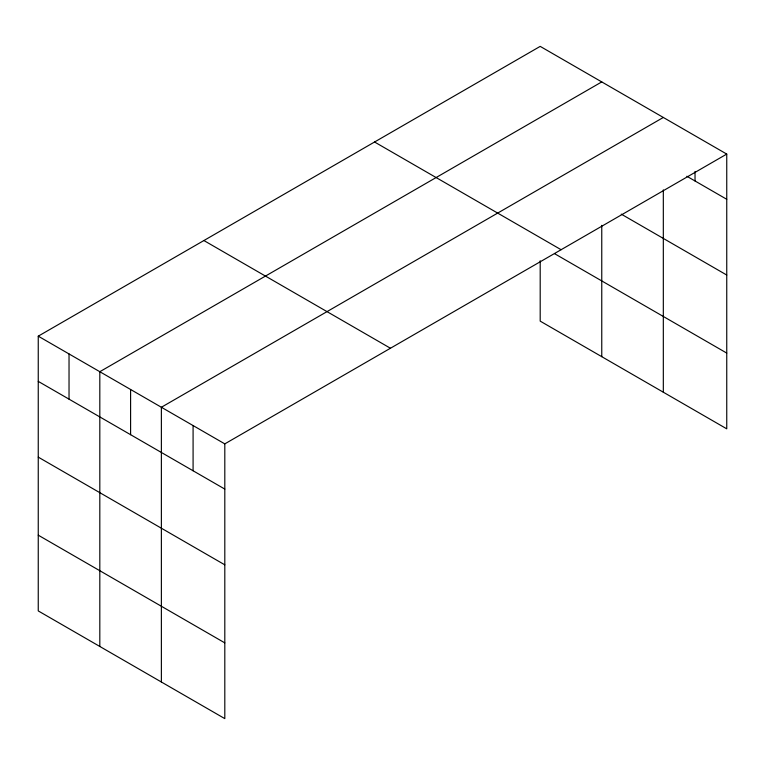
<?xml version="1.0" encoding="UTF-8"?>
<svg xmlns="http://www.w3.org/2000/svg" width="765" height="765" viewBox="0 0 765 765"><rect width="100%" height="100%" fill="white"/><g stroke="black" fill="none" stroke-linecap="round" stroke-linejoin="round"><path stroke-width="1.15" d="M726.75 154.081L224.805 443.872L224.805 718.622L38.25 610.919L38.25 336.17L540.195 46.378L726.75 154.081L726.75 428.83L540.195 321.128L540.195 260.76M663.322 189.892L663.322 392.206M601.759 81.912L99.813 371.714L99.813 646.463M663.322 117.456L161.377 407.257L161.377 682.007M686.855 176.256L726.75 199.292M621.256 214.133L726.75 275.037M374.554 142.003L561.108 249.715M554.558 253.664L726.75 353.086M203.892 240.535L390.446 348.247M38.25 336.17L224.805 443.872M38.25 381.381L224.805 489.084M38.25 457.126L224.805 564.838M38.25 535.175L224.805 642.877M695.031 171.465L695.031 180.98M601.759 225.34L601.759 356.672M193.086 425.57L193.086 470.771M130.595 389.481L130.595 434.692M69.032 353.946L69.032 399.148"/></g></svg>
